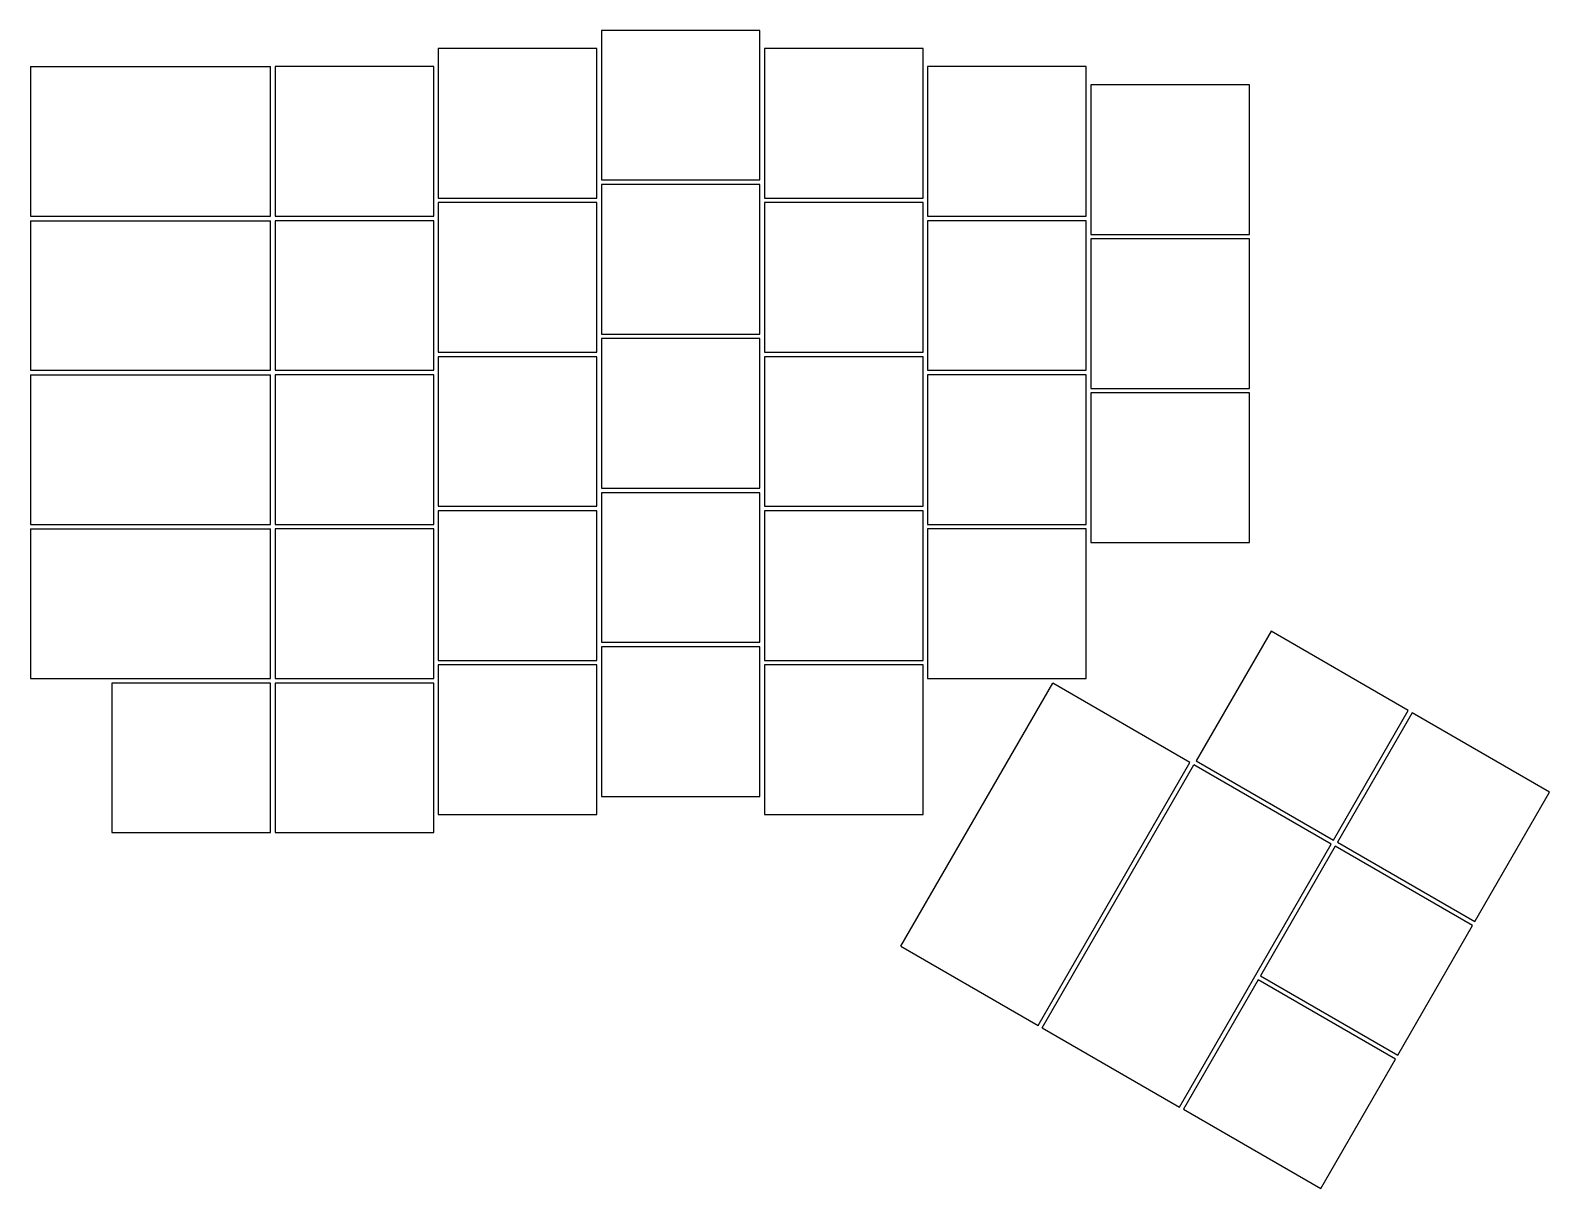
# Model space of a CAD drawing. Header units: millimetres. Extents: x -18 to 150, y -48 to 80.
import ezdxf

# ---------------------------------------------------------------- set-up
doc = ezdxf.new("R2010")
doc.units = ezdxf.units.MM

msp = doc.modelspace()

# ---------------------------------------------------------------- linework, layer by layer
for p, q in [((62.75, 80.25), (45.25, 80.25)), ((45.25, 80.25), (45.25, 63.75)), ((62.75, 63.75), (62.75, 80.25)), ((44.75, 78.25), (27.25, 78.25)), ((27.25, 78.25), (27.25, 61.75)), ((44.75, 61.75), (44.75, 78.25)), ((80.75, 78.25), (63.25, 78.25)), ((63.25, 78.25), (63.25, 61.75)), ((80.75, 61.75), (80.75, 78.25)), ((-17.75, 76.25), (8.75, 76.25)), ((-17.75, 76.25), (-17.75, 59.75)), ((8.75, 59.75), (8.75, 76.25)), ((26.75, 76.25), (9.25, 76.25)), ((9.25, 76.25), (9.25, 59.75)), ((26.75, 59.75), (26.75, 76.25)), ((98.75, 76.25), (81.25, 76.25)), ((81.25, 76.25), (81.25, 59.75)), ((98.75, 59.75), (98.75, 76.25)), ((116.75, 74.25), (99.25, 74.25)), ((99.25, 74.25), (99.25, 57.75)), ((116.75, 57.75), (116.75, 74.25)), ((45.25, 63.75), (62.75, 63.75)), ((62.75, 63.25), (45.25, 63.25)), ((45.25, 63.25), (45.25, 46.75)), ((62.75, 46.75), (62.75, 63.25)), ((27.25, 61.75), (44.75, 61.75)), ((44.75, 61.25), (27.25, 61.25)), ((27.25, 61.25), (27.25, 44.75)), ((44.75, 44.75), (44.75, 61.25)), ((63.25, 61.75), (80.75, 61.75)), ((80.75, 61.25), (63.25, 61.25)), ((63.25, 61.25), (63.25, 44.75)), ((80.75, 44.75), (80.75, 61.25)), ((-17.75, 59.75), (8.75, 59.75)), ((-17.75, 59.25), (8.75, 59.25)), ((-17.75, 59.25), (-17.75, 42.75)), ((8.75, 42.75), (8.75, 59.25)), ((9.25, 59.75), (26.75, 59.75)), ((26.75, 59.25), (9.25, 59.25)), ((9.25, 59.25), (9.25, 42.75)), ((26.75, 42.75), (26.75, 59.25)), ((81.25, 59.75), (98.75, 59.75)), ((98.75, 59.25), (81.25, 59.25)), ((81.25, 59.25), (81.25, 42.75)), ((98.75, 42.75), (98.75, 59.25)), ((99.25, 57.75), (116.75, 57.75)), ((116.75, 57.25), (99.25, 57.25)), ((99.25, 57.25), (99.25, 40.75)), ((116.75, 40.75), (116.75, 57.25)), ((45.25, 46.75), (62.75, 46.75)), ((62.75, 46.25), (45.25, 46.25)), ((45.25, 46.25), (45.25, 29.75)), ((62.75, 29.75), (62.75, 46.25)), ((27.25, 44.75), (44.75, 44.75)), ((44.75, 44.25), (27.25, 44.25)), ((27.25, 44.25), (27.25, 27.75)), ((44.75, 27.75), (44.75, 44.25)), ((63.25, 44.75), (80.75, 44.75)), ((80.75, 44.25), (63.25, 44.25)), ((63.25, 44.25), (63.25, 27.75)), ((80.75, 27.75), (80.75, 44.25)), ((-17.75, 42.75), (8.75, 42.75)), ((-17.75, 42.25), (8.75, 42.25)), ((-17.75, 42.25), (-17.75, 25.75)), ((8.75, 25.75), (8.75, 42.25)), ((9.25, 42.75), (26.75, 42.75)), ((26.75, 42.25), (9.25, 42.25)), ((9.25, 42.25), (9.25, 25.75)), ((26.75, 25.75), (26.75, 42.25)), ((81.25, 42.75), (98.75, 42.75)), ((98.75, 42.25), (81.25, 42.25)), ((81.25, 42.25), (81.25, 25.75)), ((98.75, 25.75), (98.75, 42.25)), ((99.25, 40.75), (116.75, 40.75)), ((116.75, 40.25), (99.25, 40.25)), ((99.25, 40.25), (99.25, 23.75)), ((116.75, 23.75), (116.75, 40.25)), ((45.25, 29.75), (62.75, 29.75)), ((62.75, 29.25), (45.25, 29.25)), ((45.25, 29.25), (45.25, 12.75)), ((62.75, 12.75), (62.75, 29.25)), ((27.25, 27.75), (44.75, 27.75)), ((44.75, 27.25), (27.25, 27.25)), ((27.25, 27.25), (27.25, 10.75)), ((44.75, 10.75), (44.75, 27.25)), ((63.25, 27.75), (80.75, 27.75)), ((80.75, 27.25), (63.25, 27.25)), ((63.25, 27.25), (63.25, 10.75)), ((80.75, 10.75), (80.75, 27.25)), ((-17.75, 25.75), (8.75, 25.75)), ((-17.75, 25.25), (8.75, 25.25)), ((-17.75, 25.25), (-17.75, 8.75)), ((8.75, 8.75), (8.75, 25.25)), ((9.25, 25.75), (26.75, 25.75)), ((26.75, 25.25), (9.25, 25.25)), ((9.25, 25.25), (9.25, 8.75)), ((26.75, 8.75), (26.75, 25.25)), ((81.25, 25.75), (98.75, 25.75)), ((98.75, 25.25), (81.25, 25.25)), ((81.25, 25.25), (81.25, 8.75)), ((98.75, 8.75), (98.75, 25.25)), ((99.25, 23.75), (116.75, 23.75)), ((119.14, 13.96), (110.89, -0.32)), ((134.29, 5.21), (119.14, 13.96)), ((45.25, 12.75), (62.75, 12.75)), ((62.75, 12.25), (45.25, 12.25)), ((45.25, 12.25), (45.25, -4.25)), ((62.75, -4.25), (62.75, 12.25)), ((27.25, 10.75), (44.75, 10.75)), ((44.75, 10.25), (27.25, 10.25)), ((27.25, 10.25), (27.25, -6.25)), ((44.75, -6.25), (44.75, 10.25)), ((63.25, 10.75), (80.75, 10.75)), ((80.75, 10.25), (63.25, 10.25)), ((63.25, 10.25), (63.25, -6.25)), ((80.75, -6.25), (80.75, 10.25)), ((-17.75, 8.75), (8.75, 8.75)), ((9.25, 8.75), (26.75, 8.75)), ((81.25, 8.75), (98.75, 8.75)), ((8.75, 8.25), (-8.75, 8.25)), ((-8.75, 8.25), (-8.75, -8.25)), ((8.75, -8.25), (8.75, 8.25)), ((26.75, 8.25), (9.25, 8.25)), ((9.25, 8.25), (9.25, -8.25)), ((26.75, -8.25), (26.75, 8.25)), ((78.3, -20.77), (95.05, 8.24)), ((110.2, -0.51), (95.05, 8.24)), ((126.04, -9.07), (134.29, 5.21)), ((134.72, 4.96), (126.47, -9.32)), ((149.88, -3.79), (134.72, 4.96)), ((93.45, -29.52), (110.2, -0.51)), ((93.89, -29.77), (110.64, -0.76)), ((125.79, -9.51), (110.64, -0.76)), ((110.89, -0.32), (126.04, -9.07)), ((45.25, -4.25), (62.75, -4.25)), ((141.63, -18.07), (149.88, -3.79)), ((27.25, -6.25), (44.75, -6.25)), ((63.25, -6.25), (80.75, -6.25)), ((-8.75, -8.25), (8.75, -8.25)), ((9.25, -8.25), (26.75, -8.25)), ((109.04, -38.52), (125.79, -9.51)), ((126.22, -9.76), (117.97, -24.05)), ((141.38, -18.51), (126.22, -9.76)), ((126.47, -9.32), (141.63, -18.07)), ((133.13, -32.8), (141.38, -18.51)), ((78.3, -20.77), (93.45, -29.52)), ((117.72, -24.48), (109.47, -38.77)), ((132.88, -33.23), (117.72, -24.48)), ((117.97, -24.05), (133.13, -32.8)), ((93.89, -29.77), (109.04, -38.52)), ((124.63, -47.52), (132.88, -33.23)), ((109.47, -38.77), (124.63, -47.52))]:
    msp.add_line(p, q)

doc.saveas('drawing.dxf')
